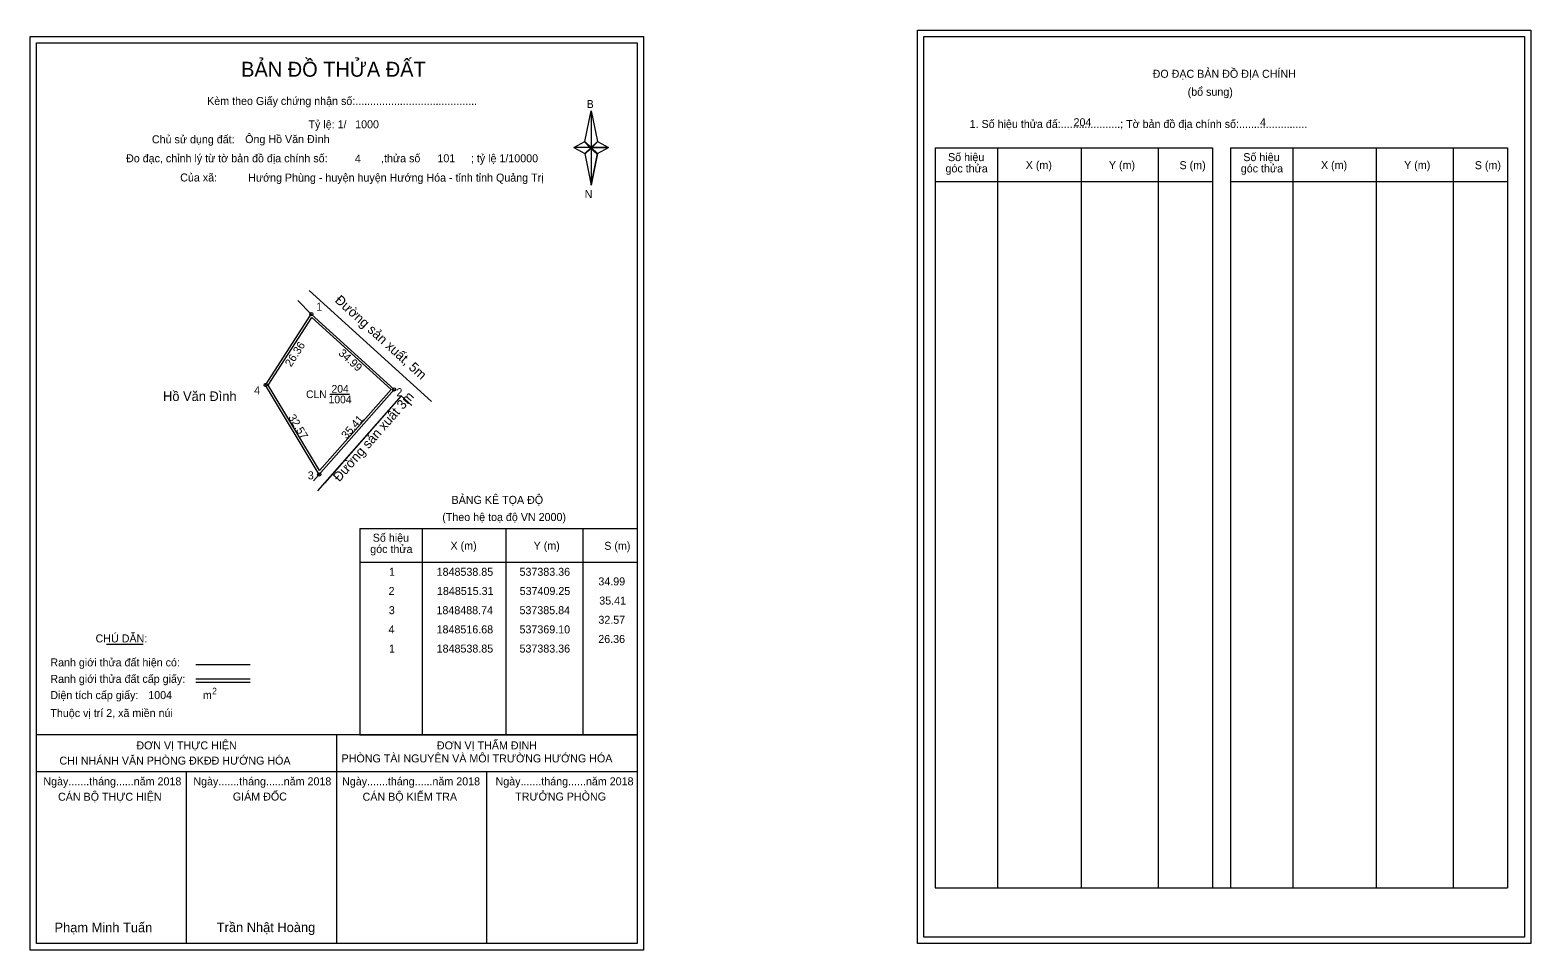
# Model space of a CAD drawing. Extents: x 536405 to 537764, y 1848340 to 1848642.
# Drawn here: x 537295.5 to 537764.5, y 1848340.1 to 1848627.7 of the extents above; entities that cross this region are included whole.
import ezdxf

# ---------------------------------------------------------------- set-up
doc = ezdxf.new("R2010")
doc.units = 0
for name, color, linetype in [('Level 1', 7, 'Continuous'), ('Level 10', 7, 'Continuous'), ('Level 11', 7, 'Continuous'), ('Level 13', 7, 'Continuous'), ('Level 27', 7, 'Continuous'), ('Level 3', 7, 'Continuous'), ('Level 36', 7, 'Continuous'), ('Level 49', 7, 'Continuous'), ('Level 53', 7, 'Continuous'), ('Level 55', 7, 'Continuous'), ('Level 6', 7, 'Continuous'), ('Level 63', 7, 'Continuous'), ('Level 8', 7, 'Continuous'), ('Level 9', 7, 'Continuous')]:
    doc.layers.add(name, color=color, linetype=linetype)

msp = doc.modelspace()

# ---------------------------------------------------------------- linework, layer by layer
at = {"layer": 'Level 1'}
for p, q in [((537297.47, 1848623.66), (537297.47, 1848623.66)), ((537574.79, 1848625.66), (537574.79, 1848625.66)), ((537468.89, 1848592.78), (537470.86, 1848602.42)), ((537468.89, 1848592.78), (537470.86, 1848602.42)), ((537470.86, 1848602.42), (537470.86, 1848590.89)), ((537470.86, 1848602.42), (537472.83, 1848592.78)), ((537470.86, 1848602.42), (537470.86, 1848590.89)), ((537465.45, 1848590.89), (537468.89, 1848592.78)), ((537465.45, 1848590.89), (537468.89, 1848589.05)), ((537470.86, 1848590.89), (537465.45, 1848590.89)), ((537468.89, 1848592.78), (537470.86, 1848590.89)), ((537470.86, 1848590.89), (537468.89, 1848592.78)), ((537470.71, 1848590.67), (537468.89, 1848592.56)), ((537470.86, 1848590.89), (537468.89, 1848589.05)), ((537468.89, 1848589.05), (537470.86, 1848590.89)), ((537470.71, 1848590.67), (537468.89, 1848588.83)), ((537468.89, 1848588.83), (537470.71, 1848590.67)), ((537468.89, 1848589.05), (537470.86, 1848579.19)), ((537472.68, 1848592.56), (537470.71, 1848590.67)), ((537470.71, 1848590.67), (537472.68, 1848592.56)), ((537472.68, 1848588.83), (537470.71, 1848590.67)), ((537472.83, 1848592.78), (537470.86, 1848590.89)), ((537470.86, 1848590.89), (537472.83, 1848592.78)), ((537470.86, 1848590.89), (537470.86, 1848579.19)), ((537470.86, 1848590.89), (537476.27, 1848590.89)), ((537470.86, 1848590.89), (537472.83, 1848589.05)), ((537476.27, 1848590.89), (537470.86, 1848590.89)), ((537470.86, 1848590.89), (537470.86, 1848579.19)), ((537472.83, 1848589.05), (537470.86, 1848590.89)), ((537472.83, 1848589.05), (537470.86, 1848579.19)), ((537470.86, 1848579.19), (537472.83, 1848589.05)), ((537472.83, 1848592.78), (537476.27, 1848590.89)), ((537472.83, 1848589.05), (537476.27, 1848590.89)), ((537578.33, 1848590.8), (537664.93, 1848590.8)), ((537597.92, 1848359.54), (537597.92, 1848590.8)), ((537623.99, 1848359.54), (537623.99, 1848590.8)), ((537647.96, 1848590.8), (537647.96, 1848359.54)), ((537664.93, 1848590.8), (537664.93, 1848359.54)), ((537670.58, 1848590.8), (537757.19, 1848590.8)), ((537690.17, 1848359.54), (537690.17, 1848590.8)), ((537716.25, 1848359.54), (537716.25, 1848590.8)), ((537740.22, 1848590.8), (537740.22, 1848359.54)), ((537757.19, 1848590.8), (537757.19, 1848359.54)), ((537578.33, 1848580.28), (537664.93, 1848580.28)), ((537670.58, 1848580.28), (537757.19, 1848580.28)), ((537398.57, 1848471.83), (537485.17, 1848471.83)), ((537418.16, 1848407.31), (537418.16, 1848471.83)), ((537444.23, 1848407.31), (537444.23, 1848471.83)), ((537468.2, 1848471.83), (537468.2, 1848407.31)), ((537398.57, 1848461.3), (537485.17, 1848461.3)), ((537319.39, 1848435.72), (537330.79, 1848435.72)), ((537347.25, 1848429.32), (537364.27, 1848429.32)), ((537347.25, 1848424.87), (537364.27, 1848424.87)), ((537347.25, 1848423.78), (537364.27, 1848423.78)), ((537404.3, 1848407.31), (537297.47, 1848407.31)), ((537485.17, 1848407.31), (537380.33, 1848407.31)), ((537391.32, 1848342.08), (537391.32, 1848407.31)), ((537398.57, 1848407.3), (537485.17, 1848407.3)), ((537485.17, 1848395.76), (537297.47, 1848395.76)), ((537344.39, 1848342.08), (537344.39, 1848395.76)), ((537438.24, 1848342.08), (537438.24, 1848395.76)), ((537578.33, 1848359.54), (537757.19, 1848359.54)), ((537485.17, 1848342.08), (537485.17, 1848342.08)), ((537762.49, 1848344.08), (537762.49, 1848344.08))]:
    msp.add_line(p, q, dxfattribs=at)
at = {"layer": 'Level 10'}
for p, q in [((537382.71, 1848546.21), (537420.91, 1848511.49)), ((537382.71, 1848546.21), (537420.91, 1848511.49)), ((537369.1, 1848516.68), (537383.36, 1848538.85)), ((537369.92, 1848516.67), (537383.5, 1848537.78)), ((537383.36, 1848538.85), (537409.25, 1848515.31)), ((537383.5, 1848537.78), (537408.27, 1848515.26)), ((537385.84, 1848488.74), (537369.1, 1848516.68)), ((537385.95, 1848489.92), (537369.92, 1848516.67)), ((537409.25, 1848515.31), (537384.05, 1848486.71)), ((537408.27, 1848515.26), (537385.95, 1848489.92)), ((537411.47, 1848513.29), (537385.29, 1848483.58)), ((537411.47, 1848513.29), (537387.46, 1848486.04)), ((537414.76, 1848510.3), (537411.47, 1848513.29)), ((537414.76, 1848510.3), (537411.47, 1848513.29))]:
    msp.add_line(p, q, dxfattribs=at)
at = {"layer": 'Level 11'}
for centre in [(537383.36, 1848538.85), (537369.1, 1848516.68), (537369.1, 1848516.68), (537409.25, 1848515.31), (537385.84, 1848488.74)]:
    msp.add_circle(centre, 0.5, dxfattribs=at)
at = {"layer": 'Level 27'}
msp.add_line((537383.36, 1848538.85), (537379.14, 1848543.11), dxfattribs=at)
at = {"layer": 'Level 3'}
for p, q in [((537578.33, 1848590.8), (537578.33, 1848359.54)), ((537670.58, 1848590.8), (537670.58, 1848359.54)), ((537398.57, 1848471.83), (537398.57, 1848407.31))]:
    msp.add_line(p, q, dxfattribs=at)
at = {"layer": 'Level 63'}
for p, q in [((537572.8, 1848627.66), (537764.5, 1848627.66)), ((537572.8, 1848342.08), (537572.8, 1848627.66)), ((537764.5, 1848627.66), (537764.5, 1848342.08)), ((537295.47, 1848625.66), (537487.17, 1848625.66)), ((537295.47, 1848340.08), (537295.47, 1848625.66)), ((537297.47, 1848623.66), (537485.17, 1848623.66)), ((537297.47, 1848342.08), (537297.47, 1848623.66)), ((537485.17, 1848623.66), (537485.17, 1848342.08)), ((537487.17, 1848625.66), (537487.17, 1848340.08)), ((537574.8, 1848625.66), (537762.5, 1848625.66)), ((537574.8, 1848344.08), (537574.8, 1848625.66)), ((537762.5, 1848625.66), (537762.5, 1848344.08)), ((537487.17, 1848340.08), (537295.47, 1848340.08)), ((537485.17, 1848342.08), (537297.47, 1848342.08)), ((537764.5, 1848342.08), (537572.8, 1848342.08)), ((537762.5, 1848344.08), (537574.8, 1848344.08))]:
    msp.add_line(p, q, dxfattribs=at)
at = {"layer": 'Level 9'}
msp.add_line((537389.18, 1848513.8), (537395.34, 1848513.8), dxfattribs=at)

# ---------------------------------------------------------------- texts
at = {"layer": 'Level 1'}
for s, height, p in [('BẢN ĐỒ THỬA ĐẤT', 4.6657, (537361.44, 1848613.06)), ('ĐO ĐẠC BẢN ĐỒ ĐỊA CHÍNH', 2.5, (537646.27, 1848612.72)), ('(bổ sung)', 2.5, (537657.21, 1848607.1)), ('Kèm theo Giấy chứng nhận số:.........................................', 2.5, (537350.82, 1848604.23)), ('B', 2.5, (537469.4, 1848603.29)), ('1. Số hiệu thửa đấ:....................; Tờ bản đồ địa chính số:.......................', 2.5, (537589.1, 1848597.04)), ('Chủ sử dụng đất:', 2.5, (537333.56, 1848592.24)), ('Đo đạc, chỉnh lý từ tờ bản đồ địa chính số:                  ,thửa số                 ; tỷ lệ 1/10000', 2.5, (537325.48, 1848586.31)), ('Số hiệu', 2.5, (537582.34, 1848586.67)), ('Số hiệu', 2.5, (537674.6, 1848586.67)), ('góc thửa', 2.5, (537581.55, 1848583.14)), ('X (m)', 2.5, (537606.62, 1848584.2)), ('Y (m)', 2.5, (537632.6, 1848584.2)), ('S (m)', 2.5, (537654.68, 1848584.15)), ('góc thửa', 2.5, (537673.81, 1848583.14)), ('X (m)', 2.5, (537698.88, 1848584.2)), ('Y (m)', 2.5, (537724.86, 1848584.2)), ('S (m)', 2.5, (537746.94, 1848584.15)), ('Của xã:', 2.5, (537342.4, 1848580.31)), ('N', 2.5, (537468.8, 1848575.12)), ('BẢNG KÊ TỌA ĐỘ', 2.5, (537427.2, 1848479.53)), ('(Theo hệ toạ độ VN 2000)', 2.5, (537424.3, 1848474.17)), ('góc thửa', 2.5, (537401.79, 1848464.17)), ('Số hiệu', 2.5, (537402.58, 1848467.7)), ('X (m)', 2.5, (537426.86, 1848465.22)), ('Y (m)', 2.5, (537452.84, 1848465.22)), ('S (m)', 2.5, (537474.92, 1848465.17)), ('CHÚ DẪN:', 2.5, (537315.95, 1848436.23)), ('Ranh giới thửa đất hiện có:', 2.5, (537301.82, 1848428.73)), ('Ranh giới thửa đất cấp giấy:', 2.5, (537301.82, 1848423.59)), ('Diện tích cấp giấy:', 2.5, (537301.82, 1848418.51)), ('m', 2.5, (537349.47, 1848418.53)), ('2', 2, (537352.37, 1848420.04)), ('Thuộc vị trí 2, xã miền núi', 2.5, (537301.82, 1848412.91)), ('ĐƠN VỊ THỰC HIỆN', 2.5, (537328.7, 1848402.79)), ('ĐƠN VỊ THẨM ĐỊNH', 2.5, (537422.61, 1848402.79)), ('CHI NHÁNH VĂN PHÒNG ĐKĐĐ HƯỚNG HÓA', 2.5, (537304.66, 1848398.03)), ('PHÒNG TÀI NGUYÊN VÀ MÔI TRƯỜNG HƯỚNG HÓA', 2.5, (537392.83, 1848398.72)), ('Ngày.......tháng......năm 2018', 2.5, (537299.64, 1848391.55)), ('Ngày.......tháng......năm 2018', 2.5, (537346.51, 1848391.55)), ('Ngày.......tháng......năm 2018', 2.5, (537392.98, 1848391.55)), ('Ngày.......tháng......năm 2018', 2.5, (537440.94, 1848391.55)), ('CÁN BỘ THỰC HIỆN', 2.5, (537304.22, 1848386.74)), ('GIÁM ĐỐC', 2.5, (537358.85, 1848386.8)), ('CÁN BỘ KIỂM TRA', 2.5, (537399.39, 1848386.74)), ('TRƯỞNG PHÒNG', 2.5, (537447.08, 1848386.8)), ('Phạm Minh Tuấn', 3, (537303.13, 1848345.62)), ('Trần Nhật Hoàng', 3, (537353.82, 1848345.67))]:
    msp.add_text(s, height=height, dxfattribs=at).set_placement(p)
at = {"layer": 'Level 11'}
msp.add_text('Tỷ lệ: 1/', height=2.5, dxfattribs=at).set_placement((537382.48, 1848596.92))
at = {"layer": 'Level 13'}
for s, p in [('CLN', (537381.73, 1848512.6)), ('1004', (537388.79, 1848510.97)), ('204', (537389.7, 1848514.29))]:
    msp.add_text(s, height=2.4, dxfattribs=at).set_placement(p)
at = {"layer": 'Level 36'}
msp.add_text('Hồ Văn Đình', height=3, dxfattribs=at).set_placement((537337.05, 1848511.68))
at = {"layer": 'Level 49'}
for s, rotation, p in [('26.36', 57.2504, (537377.04, 1848522.16)), ('34.99', 317.7219, (537391.67, 1848526.36)), ('32.57', 300.9276, (537376.06, 1848506.61)), ('35.41', 48.6177, (537394.35, 1848499.61))]:
    msp.add_text(s, height=2.5, rotation=rotation, dxfattribs=at).set_placement(p)
at = {"layer": 'Level 53'}
for s, p in [('1', (537407.66, 1848457.05)), ('1848538.85', (537422.54, 1848457.05)), ('537383.36', (537448.43, 1848457.05)), ('2', (537407.51, 1848451.05)), ('1848515.31', (537422.64, 1848451.05)), ('537409.25', (537448.48, 1848451.05)), ('34.99', (537473.06, 1848454.05)), ('35.41', (537473.35, 1848448.05)), ('3', (537407.59, 1848445.05)), ('1848488.74', (537422.48, 1848445.05)), ('537385.84', (537448.42, 1848445.05)), ('32.57', (537473.07, 1848442.05)), ('4', (537407.5, 1848439.05)), ('1848516.68', (537422.52, 1848439.05)), ('537369.10', (537448.43, 1848439.05)), ('26.36', (537473.04, 1848436.05)), ('1', (537407.66, 1848433.05)), ('1848538.85', (537422.54, 1848433.05)), ('537383.36', (537448.43, 1848433.05))]:
    msp.add_text(s, height=2.5, dxfattribs=at).set_placement(p)
at = {"layer": 'Level 55'}
for s, height, p in [('1', 0.4, (537383.25, 1848538.85)), ('0', 0.11, (537383.32, 1848538.74)), ('0', 0.11, (537383.32, 1848538.74)), ('0', 0.11, (537383.32, 1848538.74)), ('0', 0.11, (537383.32, 1848538.74)), ('4', 0.4, (537368.96, 1848516.68)), ('0', 0.11, (537369.06, 1848516.57)), ('0', 0.11, (537369.06, 1848516.57)), ('0', 0.11, (537369.06, 1848516.57)), ('2', 0.4, (537409.11, 1848515.31)), ('0', 0.11, (537409.21, 1848515.2)), ('0', 0.11, (537409.21, 1848515.2)), ('3', 0.4, (537385.72, 1848488.74)), ('0', 0.11, (537385.8, 1848488.63)), ('0', 0.11, (537385.8, 1848488.63)), ('0', 0.11, (537385.8, 1848488.63))]:
    msp.add_text(s, height=height, dxfattribs=at).set_placement(p)
at = {"layer": 'Level 6'}
for s, p in [('1000', (537397.07, 1848596.94)), ('204', (537621.55, 1848597.58)), ('4', (537679.8, 1848597.6)), ('Ông Hồ Văn Đình', (537362.69, 1848592.31)), ('4', (537396.98, 1848586.22)), ('101', (537422.77, 1848586.3)), (' Hướng Phùng - huyện huyện Hướng Hóa - tỉnh tỉnh Quảng Trị', (537362.71, 1848580.27)), ('1004', (537332.41, 1848418.51))]:
    msp.add_text(s, height=2.5, dxfattribs=at).set_placement(p)
at = {"layer": 'Level 8'}
for s, rotation, p in [('Đường sản xuất, 5m', 317.7323, (537390.51, 1848542.87)), ('Đường sản xuất 3m', 48.6188, (537392.12, 1848486.24))]:
    msp.add_text(s, height=3, rotation=rotation, dxfattribs=at).set_placement(p)
at = {"layer": 'Level 9'}
for s, p in [('1', (537384.88, 1848539.91)), ('4', (537365.5, 1848513.79)), ('2', (537409.97, 1848513.19)), ('3', (537382.27, 1848487.2))]:
    msp.add_text(s, height=2.5, dxfattribs=at).set_placement(p)

doc.saveas('drawing.dxf')
